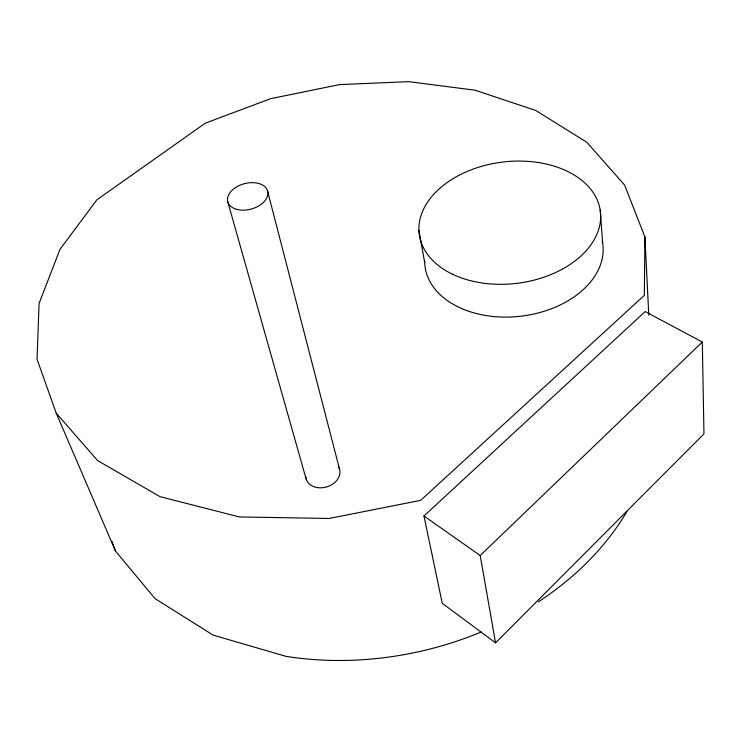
<?xml version="1.0" encoding="UTF-8"?>
<svg xmlns="http://www.w3.org/2000/svg" width="741" height="741" viewBox="0 0 741 741"><rect width="100%" height="100%" fill="white"/><g stroke="black" fill="none" stroke-linecap="round" stroke-linejoin="round"><path stroke-width="1.11" d="M644.911 236.935L644.355 295.326L420.693 500.351L329.143 518.468L239.315 516.94L159.908 496.609L97.58 460.55L56.233 413.172L37.05 359.292L39.088 303.412L60.021 249.291L96.83 199.866L205.211 123.219L270.53 98.71L339.276 84.641L408.495 81.649L475.111 90.198L535.789 110.492L586.918 142.355L624.598 185.037L644.911 236.935L648.783 315.101M495.553 642.836L703.95 433.874L702.32 342.036L645.189 311.563L423.963 515.986L442.257 603.294L495.553 642.836L480.196 555.528L423.963 515.986M480.196 555.528L702.32 342.036M56.233 413.172L115.476 551.008L155.008 598.598L213.13 635.13L286.091 656.369A283.766 214.575 -13.1 0 0 481.28 631.962M111.956 541.291L115.476 551.008M227.858 202.071L306.135 479.057M267.436 190.52L339.452 468.868M418.924 230.303L424.676 262.592M600.201 209.972L602.646 243.085M602.266 240.982A89.596 61.271 -6.9 0 1 519.7 316.342A89.596 61.271 -6.9 0 1 424.658 260.332M626.942 511.447A283.766 214.575 -13.1 0 1 538.364 601.822M338.313 466.478A17.423 13.421 -16.1 0 1 326.901 486.856A17.423 13.421 -16.1 0 1 305.69 476.454M452.464 274.198A91.291 61.058 -7.1 0 0 599.562 226.2A91.291 61.058 -7.1 0 0 477.399 167.614A91.291 61.058 -7.1 0 0 452.464 274.198M236.759 209.37A20.628 13.134 -15 0 0 267.881 193.938A20.628 13.134 -15 0 0 238.435 185.926A20.628 13.134 -15 0 0 236.759 209.37"/></g></svg>
